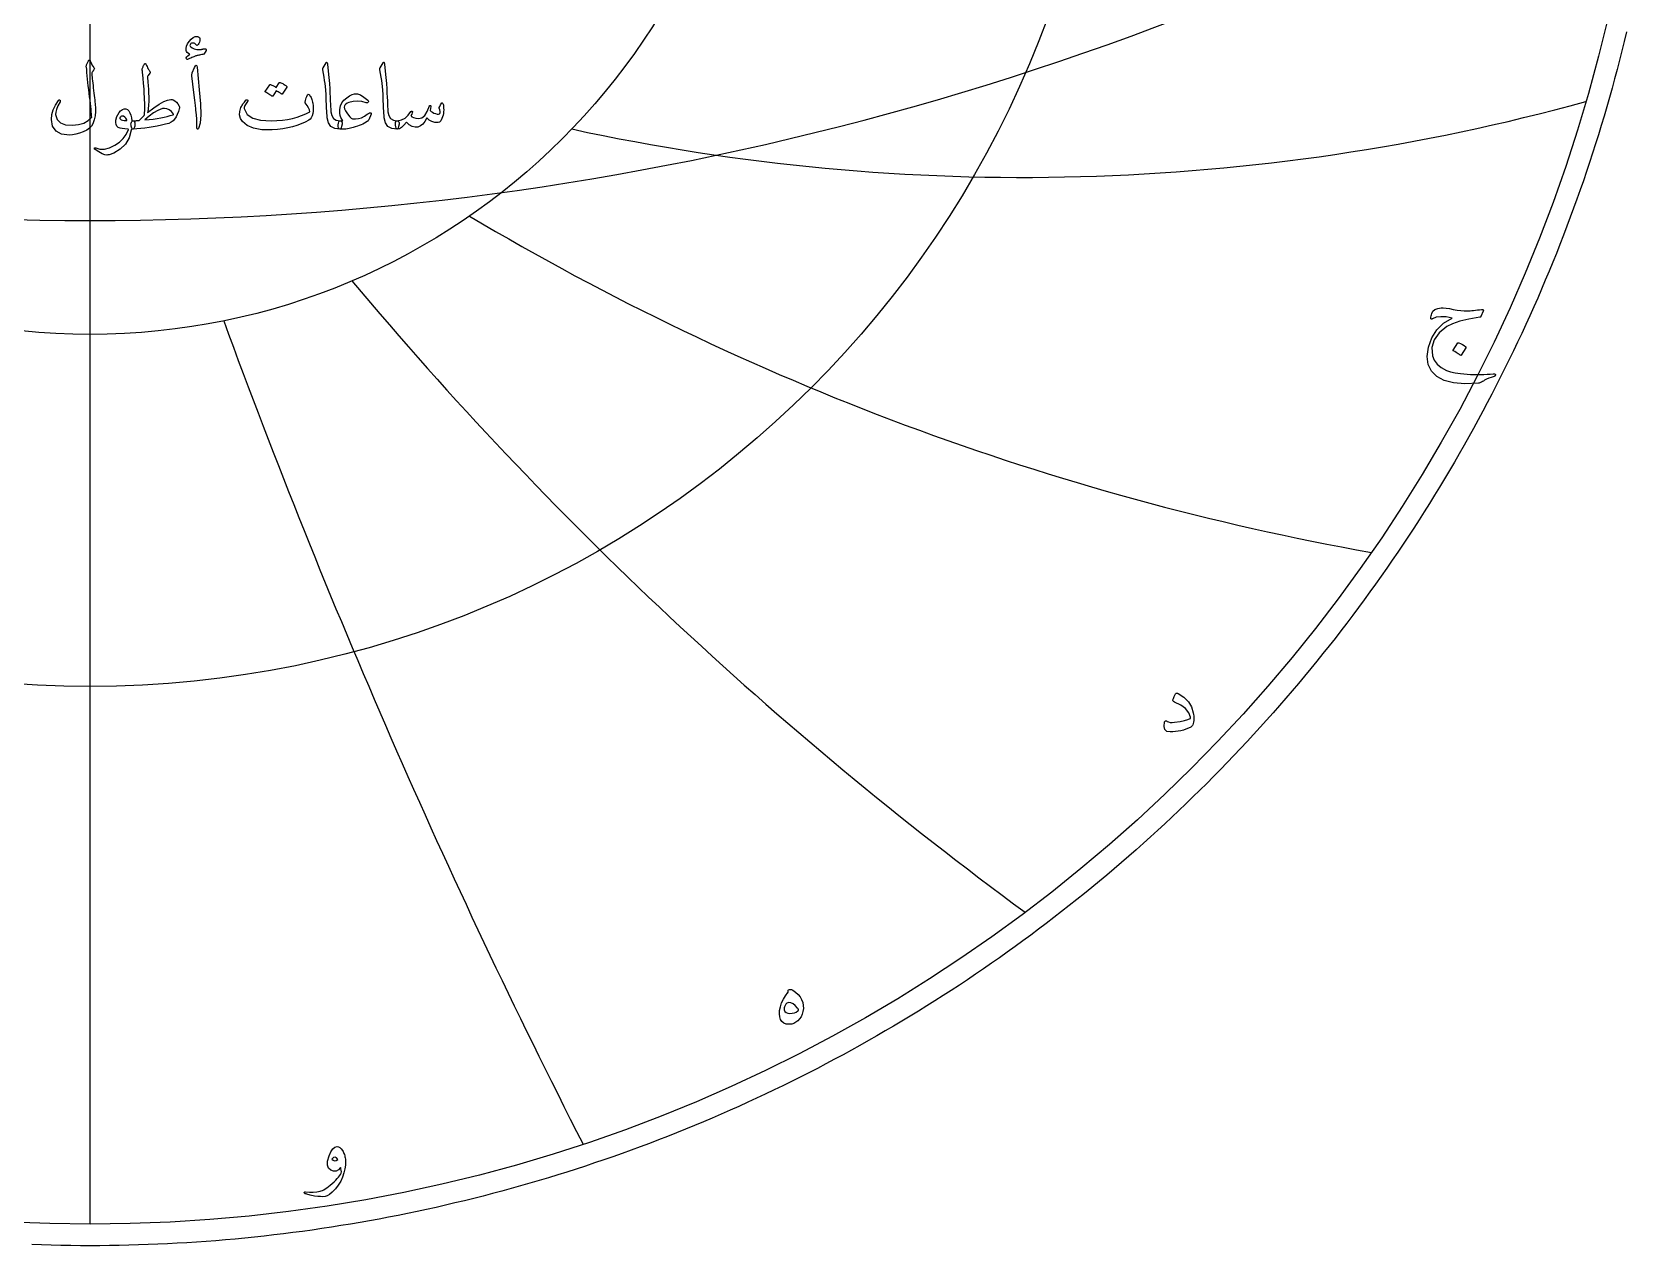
# Model space of a CAD drawing. Header units: millimetres. Extents: x -54 to 54, y -54 to 55.
# Drawn here: x -2 to 53.1, y -53.8 to -12.5 of the extents above; entities that cross this region are included whole.
import ezdxf

# ---------------------------------------------------------------- set-up
doc = ezdxf.new("R2010")
doc.units = ezdxf.units.MM
for name, color, linetype in [('CUT_OUTER', 1, 'Continuous'), ('ENGRAVE', 7, 'Continuous'), ('ENGRAVE_FINE', 8, 'Continuous'), ('TEXT', 5, 'Continuous')]:
    doc.layers.add(name, color=color, linetype=linetype)

msp = doc.modelspace()

# ---------------------------------------------------------------- linework, layer by layer
at = {"layer": 'CUT_OUTER'}
msp.add_lwpolyline([(52.3782, -12.439), (52.3009, -12.7602), (52.2216, -13.0808), (52.1404, -13.401), (52.0572, -13.7207), (51.972, -14.0399), (51.8849, -14.3585), (51.7958, -14.6766), (51.7048, -14.9941), (51.6118, -15.3111), (51.5169, -15.6275), (51.42, -15.9433), (51.3212, -16.2585), (51.2205, -16.5731), (51.1178, -16.8871), (51.0133, -17.2004), (50.9068, -17.5131), (50.7984, -17.8251), (50.688, -18.1365), (50.5758, -18.4471), (50.4616, -18.7571), (50.3456, -19.0664), (50.2277, -19.3749), (50.1078, -19.6828), (49.9861, -19.9899), (49.8625, -20.2962), (49.7371, -20.6018), (49.6097, -20.9066), (49.4805, -21.2106), (49.3494, -21.5138), (49.2165, -21.8162), (49.0817, -22.1177), (48.9451, -22.4185), (48.8066, -22.7184), (48.6663, -23.0174), (48.5241, -23.3156), (48.3801, -23.6129), (48.2343, -23.9093), (48.0867, -24.2048), (47.9373, -24.4994), (47.7861, -24.7931), (47.6331, -25.0858), (47.4782, -25.3776), (47.3216, -25.6685), (47.1632, -25.9584), (47.0031, -26.2473), (46.8411, -26.5352), (46.6774, -26.8221), (46.512, -27.108), (46.3448, -27.3929), (46.1758, -27.6767), (46.0051, -27.9595), (45.8327, -28.2413), (45.6586, -28.522), (45.4827, -28.8016), (45.3051, -29.0801), (45.1258, -29.3576), (44.9448, -29.6339), (44.7622, -29.9091), (44.5778, -30.1832), (44.3918, -30.4562), (44.2041, -30.728), (44.0147, -30.9986), (43.8236, -31.2681), (43.631, -31.5364), (43.4366, -31.8035), (43.2407, -32.0695), (43.0431, -32.3342), (42.8439, -32.5977), (42.6431, -32.86), (42.4406, -33.121), (42.2366, -33.3808), (42.031, -33.6393), (41.8238, -33.8966), (41.615, -34.1526), (41.4047, -34.4073), (41.1928, -34.6607), (40.9793, -34.9128), (40.7643, -35.1636), (40.5478, -35.413), (40.3298, -35.6612), (40.1102, -35.9079), (39.8891, -36.1534), (39.6665, -36.3975), (39.4424, -36.6402), (39.2169, -36.8815), (38.9898, -37.1214), (38.7613, -37.36), (38.5314, -37.5971), (38.3, -37.8328), (38.0671, -38.0671), (37.8328, -38.3), (37.5971, -38.5314), (37.36, -38.7613), (37.1214, -38.9898), (36.8815, -39.2169), (36.6402, -39.4424), (36.3975, -39.6665), (36.1534, -39.8891), (35.9079, -40.1102), (35.6612, -40.3298), (35.413, -40.5478), (35.1636, -40.7643), (34.9128, -40.9793), (34.6607, -41.1928), (34.4073, -41.4047), (34.1526, -41.615), (33.8966, -41.8238), (33.6393, -42.031), (33.3808, -42.2366), (33.121, -42.4406), (32.86, -42.6431), (32.5977, -42.8439), (32.3342, -43.0431), (32.0695, -43.2407), (31.8035, -43.4366), (31.5364, -43.631), (31.2681, -43.8236), (30.9986, -44.0147), (30.728, -44.2041), (30.4562, -44.3918), (30.1832, -44.5778), (29.9091, -44.7622), (29.6339, -44.9448), (29.3576, -45.1258), (29.0801, -45.3051), (28.8016, -45.4827), (28.522, -45.6586), (28.2413, -45.8327), (27.9595, -46.0051), (27.6767, -46.1758), (27.3929, -46.3448), (27.108, -46.512), (26.8221, -46.6774), (26.5352, -46.8411), (26.2473, -47.0031), (25.9584, -47.1632), (25.6685, -47.3216), (25.3776, -47.4782), (25.0858, -47.6331), (24.7931, -47.7861), (24.4994, -47.9373), (24.2048, -48.0867), (23.9093, -48.2343), (23.6129, -48.3801), (23.3156, -48.5241), (23.0174, -48.6663), (22.7184, -48.8066), (22.4185, -48.9451), (22.1177, -49.0817), (21.8162, -49.2165), (21.5138, -49.3494), (21.2106, -49.4805), (20.9066, -49.6097), (20.6018, -49.7371), (20.2962, -49.8625), (19.9899, -49.9861), (19.6828, -50.1078), (19.3749, -50.2277), (19.0664, -50.3456), (18.7571, -50.4616), (18.4471, -50.5758), (18.1365, -50.688), (17.8251, -50.7984), (17.5131, -50.9068), (17.2004, -51.0133), (16.8871, -51.1178), (16.5731, -51.2205), (16.2585, -51.3212), (15.9433, -51.42), (15.6275, -51.5169), (15.3111, -51.6118), (14.9941, -51.7048), (14.6766, -51.7958), (14.3585, -51.8849), (14.0399, -51.972), (13.7207, -52.0572), (13.401, -52.1404), (13.0808, -52.2216), (12.7602, -52.3009), (12.439, -52.3782), (12.1174, -52.4536), (11.7953, -52.5269), (11.4728, -52.5983), (11.1498, -52.6677), (10.8265, -52.7351), (10.5027, -52.8006), (10.1785, -52.864), (9.854, -52.9255), (9.529, -52.985), (9.2037, -53.0424), (8.8781, -53.0979), (8.5521, -53.1514), (8.2258, -53.2028), (7.8992, -53.2523), (7.5723, -53.2998), (7.2452, -53.3452), (6.9177, -53.3887), (6.59, -53.4301), (6.262, -53.4696), (5.9338, -53.507), (5.6054, -53.5424), (5.2768, -53.5758), (4.9479, -53.6071), (4.6189, -53.6365), (4.2897, -53.6638), (3.9603, -53.6891), (3.6308, -53.7124), (3.3012, -53.7337), (2.9714, -53.7529), (2.6416, -53.7702), (2.3116, -53.7853), (1.9815, -53.7985), (1.6514, -53.8097), (1.3212, -53.8188), (0.9909, -53.8259), (0.6606, -53.8309), (0.3303, -53.834), (0, -53.835), (-0.3303, -53.834), (-0.6606, -53.8309), (-0.9909, -53.8259), (-1.3212, -53.8188), (-1.6514, -53.8097), (-1.9815, -53.7985)], dxfattribs=at)
at = {"layer": 'ENGRAVE'}
for points in [[(0, -53.1), (0, 53.1)], [(0, -53.1), (0, -22.7527)]]:
    msp.add_lwpolyline(points, dxfattribs=at)
for radius in [53.1, 34.7587, 22.7527]:
    msp.add_circle((0, 0), radius, dxfattribs=at)
for centre, radius, start, end in [((31.8033, 55.085), 72.4843, 257.748266, 285.350766), ((59.715, 59.715), 91.3232, 239.187147, 259.889022), ((109.3719, 63.1459), 130.9877, 219.929865, 233.731116), ((243.5347, 65.2549), 254.5104, 200.119644, 207.020269)]:
    msp.add_arc(centre, radius, start, end, dxfattribs=at)
at = {"layer": 'ENGRAVE_FINE'}
msp.add_arc((0, 84.3344), 103.2068, 239.147014, 300.852986, dxfattribs=at)
at = {"layer": 'TEXT'}
for points in [[(3.8485, -13.2053), (3.8075, -13.2129), (3.7696, -13.2202), (3.7345, -13.227), (3.7024, -13.2335), (3.6735, -13.2398), (3.6479, -13.2461), (3.6256, -13.2524), (3.6067, -13.2586), (3.5874, -13.2658), (3.5643, -13.2747), (3.5372, -13.2854), (3.5062, -13.2979), (3.4712, -13.3123), (3.4324, -13.3289), (3.3896, -13.3477), (3.3429, -13.3686), (3.3238, -13.3748), (3.3075, -13.3748), (3.294, -13.3686), (3.2832, -13.356), (3.2767, -13.3252), (3.295, -13.2893), (3.338, -13.2482), (3.4057, -13.2021), (3.3539, -13.1727), (3.3146, -13.1409), (3.2879, -13.1067), (3.2738, -13.0702), (3.271, -13.0013), (3.2879, -12.9266), (3.3244, -12.8459), (3.3806, -12.7593), (3.4475, -12.6818), (3.5164, -12.6282), (3.5872, -12.5986), (3.66, -12.5929), (3.7007, -12.6031), (3.7283, -12.6243), (3.7431, -12.6565), (3.7448, -12.6997), (3.7378, -12.7464), (3.726, -12.7892), (3.7095, -12.828), (3.6883, -12.863), (3.6671, -12.8875), (3.6475, -12.8983), (3.6294, -12.8954), (3.6129, -12.8787), (3.5941, -12.8537), (3.5721, -12.8355), (3.547, -12.8239), (3.5187, -12.819), (3.4891, -12.819), (3.463, -12.8253), (3.4404, -12.8378), (3.4214, -12.8567), (3.4074, -12.8795), (3.4033, -12.9007), (3.409, -12.9203), (3.4245, -12.9383), (3.4826, -12.9813), (3.5533, -13.0129), (3.6365, -13.0331), (3.7323, -13.042), (3.7406, -13.0417), (3.7499, -13.0408), (3.7602, -13.0393), (3.7715, -13.0373), (3.7838, -13.0348), (3.797, -13.0322), (3.8113, -13.0293), (3.8265, -13.0263), (3.843, -13.0232), (3.8579, -13.0204), (3.8712, -13.0177), (3.883, -13.0153), (3.8934, -13.0132), (3.9026, -13.0117), (3.9107, -13.0109), (3.9176, -13.0106), (3.9305, -13.0119), (3.9411, -13.0161), (3.9493, -13.0229), (3.9552, -13.0325), (3.959, -13.0418), (3.9607, -13.0506), (3.9605, -13.059), (3.9584, -13.0671), (3.928, -13.124), (3.8995, -13.166), (3.873, -13.1931), (3.8485, -13.2053)], [(-0.0581, -13.4188), (-0.0526, -13.4092), (-0.0455, -13.4023), (-0.0369, -13.3982), (-0.0267, -13.3968), (-0.0165, -13.3986), (-0.0079, -13.4039), (-0.0008, -13.4127), (0.0047, -13.4251), (0.034, -13.4971), (0.0652, -13.5593), (0.0983, -13.6117), (0.1335, -13.6543), (0.1439, -13.6696), (0.1468, -13.6873), (0.1423, -13.7073), (0.1303, -13.7297), (0.1227, -13.7405), (0.1154, -13.7509), (0.1085, -13.7609), (0.1021, -13.7705), (0.096, -13.7795), (0.0903, -13.7878), (0.085, -13.7953), (0.0801, -13.8019), (0.0718, -13.8141), (0.0659, -13.8286), (0.0624, -13.8455), (0.0612, -13.8647), (0.065, -13.919), (0.0699, -13.9782), (0.076, -14.0423), (0.0832, -14.1112), (0.0915, -14.1851), (0.1005, -14.2639), (0.1103, -14.3477), (0.1209, -14.4363), (0.1328, -14.5247), (0.1433, -14.6078), (0.1524, -14.6856), (0.1602, -14.7582), (0.1667, -14.8256), (0.1723, -14.8881), (0.1769, -14.9457), (0.1806, -14.9984), (0.1847, -15.1544), (0.1719, -15.3022), (0.1423, -15.4418), (0.0958, -15.5731), (0.0504, -15.6502), (-0.0196, -15.7214), (-0.1144, -15.7868), (-0.234, -15.8463), (-0.3635, -15.8955), (-0.4852, -15.9303), (-0.599, -15.9505), (-0.705, -15.9562), (-0.9704, -15.9197), (-1.1603, -15.8196), (-1.275, -15.6559), (-1.3142, -15.4286), (-1.3005, -15.2592), (-1.2561, -15.0934), (-1.1812, -14.9311), (-1.0756, -14.7723), (-1.0675, -14.7631), (-1.0591, -14.7574), (-1.0502, -14.7552), (-1.041, -14.7566), (-1.0312, -14.7603), (-1.0237, -14.7652), (-1.0186, -14.7713), (-1.0159, -14.7786), (-1.0139, -14.7894), (-1.0143, -14.7998), (-1.0171, -14.8098), (-1.0222, -14.8194), (-1.0942, -14.9597), (-1.1439, -15.0792), (-1.1711, -15.178), (-1.1761, -15.2559), (-1.1236, -15.4237), (-1.0104, -15.5409), (-0.8363, -15.6074), (-0.6014, -15.6233), (-0.3896, -15.6003), (-0.2096, -15.5472), (-0.0614, -15.4637), (0.055, -15.3501), (0.0525, -15.2952), (0.0483, -15.2312), (0.0423, -15.1579), (0.0345, -15.0753), (0.0248, -14.9834), (0.013, -14.8818), (-0.0011, -14.7706), (-0.0173, -14.6498), (-0.0326, -14.5252), (-0.0471, -14.4025), (-0.0608, -14.2818), (-0.0738, -14.1631), (-0.0858, -14.0463), (-0.0966, -13.9315), (-0.1062, -13.8186), (-0.1146, -13.7077), (-0.1272, -13.6009), (-0.1266, -13.5888), (-0.1248, -13.5774), (-0.1219, -13.5668), (-0.1178, -13.557)], [(1.8575, -13.5319), (1.865, -13.5238), (1.8716, -13.5185), (1.8775, -13.516), (1.8826, -13.5162), (1.8887, -13.5189), (1.8944, -13.524), (1.8997, -13.5315), (1.9046, -13.5413), (1.9245, -13.5837), (1.9435, -13.6229), (1.9614, -13.659), (1.9784, -13.692), (1.9946, -13.7215), (2.0102, -13.747), (2.0252, -13.7686), (2.0396, -13.7862), (2.0502, -13.8007), (2.0538, -13.8161), (2.0502, -13.8321), (2.0396, -13.849), (1.9768, -13.9275), (1.9688, -13.9411), (1.9635, -13.9566), (1.9609, -13.9741), (1.9611, -13.9935), (1.9713, -14.1417), (1.98, -14.2722), (1.987, -14.385), (1.9925, -14.4802), (1.9967, -14.558), (1.9996, -14.6184), (2.0014, -14.6616), (2.002, -14.6875), (2.0013, -14.764), (1.9992, -14.8367), (1.9958, -14.9054), (1.991, -14.9701), (1.985, -15.031), (1.978, -15.0879), (1.9701, -15.1409), (1.9611, -15.1899), (2.1745, -15.0266), (2.3592, -14.901), (2.5152, -14.8131), (2.6426, -14.7629), (2.6993, -14.7495), (2.7501, -14.744), (2.7951, -14.7464), (2.8341, -14.7566), (2.8893, -14.7852), (2.9417, -14.8304), (2.9914, -14.892), (3.0383, -14.9701), (3.0455, -14.9888), (3.0485, -15.0102), (3.0471, -15.0343), (3.0414, -15.0612), (3.0102, -15.1578), (2.9731, -15.2496), (2.9301, -15.3368), (2.8812, -15.4192), (2.8337, -15.4722), (2.7666, -15.5181), (2.6799, -15.557), (2.5735, -15.5888), (2.4311, -15.6203), (2.2897, -15.6488), (2.1493, -15.6744), (2.0098, -15.6971), (1.8715, -15.7166), (1.7346, -15.7328), (1.5991, -15.7457), (1.465, -15.7552), (1.4498, -15.7509), (1.4359, -15.7379), (1.4232, -15.7163), (1.4116, -15.6861), (1.4014, -15.649), (1.3959, -15.6131), (1.3951, -15.5784), (1.399, -15.5448), (1.4078, -15.5156), (1.4218, -15.4938), (1.4408, -15.4794), (1.465, -15.4726), (1.4971, -15.4708), (1.5274, -15.4686), (1.5559, -15.4661), (1.5827, -15.4632), (1.6077, -15.4602), (1.631, -15.4577), (1.6525, -15.4555), (1.6722, -15.4537), (1.8481, -15.2842), (1.8496, -15.2768), (1.8512, -15.2673), (1.8528, -15.2556), (1.8544, -15.2418), (1.8559, -15.2258), (1.8575, -15.2076), (1.8591, -15.1873), (1.8606, -15.1648), (1.862, -15.1404), (1.863, -15.1142), (1.8636, -15.0862), (1.8638, -15.0565), (1.8638, -15.0252), (1.8638, -14.9925), (1.8638, -14.9584), (1.8638, -14.923), (1.8634, -14.883), (1.8622, -14.8351), (1.8602, -14.7793), (1.8575, -14.7158), (1.854, -14.6447), (1.8496, -14.5666), (1.8445, -14.4814), (1.8387, -14.3892), (1.8251, -14.1845), (1.8128, -14.0225), (1.8016, -13.9034), (1.7916, -13.827), (1.7835, -13.778), (1.7782, -13.7407), (1.7757, -13.7152), (1.7759, -13.7014), (1.7854, -13.6755), (1.7951, -13.6512), (1.805, -13.6284), (1.8151, -13.6072), (1.8254, -13.5872), (1.8359, -13.568), (1.8466, -13.5495), (1.8575, -13.5319)], [(3.5627, -13.6512), (3.5927, -13.5931), (3.6169, -13.5727), (3.6351, -13.59), (3.6475, -13.6449), (3.7197, -14.4143), (3.7627, -14.8865), (3.7723, -15.2637), (3.7486, -15.546), (3.6914, -15.7332), (3.681, -15.7485), (3.6718, -15.7568), (3.6638, -15.758), (3.6569, -15.7521), (3.6514, -15.7428), (3.6475, -15.7309), (3.6451, -15.7161), (3.6443, -15.6987), (3.6443, -15.5627), (3.6381, -15.4184), (3.6255, -15.2659), (3.6067, -15.1052), (3.6025, -15.0632), (3.5902, -14.9497), (3.5696, -14.7648), (3.5407, -14.5085), (3.4716, -13.9401), (3.4701, -13.9099), (3.4716, -13.882), (3.4763, -13.8565), (3.4842, -13.8333)], [(8.0471, -13.4942), (8.0532, -13.4848), (8.0589, -13.4785), (8.0642, -13.4753), (8.0691, -13.4753), (8.0765, -13.4795), (8.0832, -13.4918), (8.0891, -13.5124), (8.0942, -13.5413), (8.1201, -13.7758), (8.1413, -13.9927), (8.1578, -14.1919), (8.1695, -14.3735), (8.1771, -14.5287), (8.1841, -14.6679), (8.1905, -14.7909), (8.1962, -14.8979), (8.2012, -14.9888), (8.2053, -15.0635), (8.2083, -15.1222), (8.2104, -15.1648), (8.2382, -15.2924), (8.2999, -15.3862), (8.3953, -15.4463), (8.5244, -15.4726), (8.5603, -15.482), (8.5833, -15.504), (8.5933, -15.5385), (8.5904, -15.5856), (8.5756, -15.6598), (8.5597, -15.7128), (8.5427, -15.7446), (8.5244, -15.7552), (8.3427, -15.7313), (8.2088, -15.6594), (8.1228, -15.5397), (8.0848, -15.3721), (8.0788, -15.2919), (8.0734, -15.2115), (8.0686, -15.131), (8.0643, -15.0502), (8.0605, -14.9692), (8.0569, -14.8881), (8.0535, -14.8067), (8.0502, -14.7252), (8.0443, -14.5696), (8.0361, -14.4296), (8.0255, -14.3051), (8.0125, -14.196), (7.9972, -14.0913), (7.9796, -13.9797), (7.9595, -13.8613), (7.9372, -13.736), (7.9342, -13.7134), (7.9348, -13.6928), (7.9389, -13.6742), (7.9466, -13.6575)], [(9.9909, -13.4942), (9.997, -13.4848), (10.0027, -13.4785), (10.008, -13.4753), (10.0129, -13.4753), (10.0204, -13.4795), (10.027, -13.4918), (10.0329, -13.5124), (10.038, -13.5413), (10.0639, -13.7758), (10.0851, -13.9927), (10.1016, -14.1919), (10.1134, -14.3735), (10.121, -14.5287), (10.1279, -14.6679), (10.1343, -14.7909), (10.1401, -14.8979), (10.1451, -14.9888), (10.1491, -15.0635), (10.1522, -15.1222), (10.1542, -15.1648), (10.1821, -15.2924), (10.2437, -15.3862), (10.3391, -15.4463), (10.4683, -15.4726), (10.5042, -15.482), (10.5271, -15.504), (10.5372, -15.5385), (10.5342, -15.5856), (10.5195, -15.6598), (10.5036, -15.7128), (10.4865, -15.7446), (10.4683, -15.7552), (10.2865, -15.7313), (10.1527, -15.6594), (10.0667, -15.5397), (10.0286, -15.3721), (10.0226, -15.2919), (10.0172, -15.2115), (10.0124, -15.131), (10.0082, -15.0502), (10.0044, -14.9692), (10.0007, -14.8881), (9.9973, -14.8067), (9.9941, -14.7252), (9.9882, -14.5696), (9.9799, -14.4296), (9.9693, -14.3051), (9.9564, -14.196), (9.9411, -14.0913), (9.9234, -13.9797), (9.9034, -13.8613), (9.881, -13.736), (9.8781, -13.7134), (9.8787, -13.6928), (9.8828, -13.6742), (9.8904, -13.6575)], [(6.4518, -14.1693), (6.4557, -14.1654), (6.4612, -14.1631), (6.4683, -14.1623), (6.4769, -14.1631), (6.5078, -14.1746), (6.5378, -14.1874), (6.5667, -14.2013), (6.5947, -14.2164), (6.6219, -14.2329), (6.6485, -14.251), (6.6745, -14.2706), (6.6999, -14.2918), (6.7048, -14.2983), (6.7069, -14.3052), (6.7064, -14.3124), (6.703, -14.3201), (6.5523, -14.5587), (6.5482, -14.5619), (6.5421, -14.5619), (6.534, -14.5587), (6.524, -14.5525), (6.5172, -14.5467), (6.506, -14.5387), (6.4905, -14.5286), (6.4706, -14.5163), (6.4463, -14.5017), (6.4172, -14.4846), (6.3835, -14.4648), (6.345, -14.4425), (6.2257, -14.6278), (6.2202, -14.6335), (6.2131, -14.6349), (6.2045, -14.6319), (6.1943, -14.6247), (6.1855, -14.6184), (6.1715, -14.609), (6.1525, -14.5964), (6.1283, -14.5807), (6.0987, -14.5619), (6.0632, -14.5399), (6.0218, -14.5148), (5.9745, -14.4865), (5.9696, -14.4818), (5.9674, -14.4771), (5.968, -14.4724), (5.9713, -14.4677), (6.1252, -14.2384), (6.1291, -14.2345), (6.1346, -14.2321), (6.1417, -14.2314), (6.1503, -14.2321), (6.1766, -14.2407), (6.2021, -14.2506), (6.2269, -14.2619), (6.2508, -14.2745), (6.274, -14.2884), (6.2963, -14.3032), (6.3179, -14.319), (6.3387, -14.3358)], [(7.4755, -14.587), (7.4966, -14.6135), (7.516, -14.6427), (7.5335, -14.6747), (7.5493, -14.7095), (7.5634, -14.7468), (7.5756, -14.7864), (7.5861, -14.8284), (7.5949, -14.8728), (7.6063, -14.9619), (7.609, -15.0502), (7.6031, -15.1377), (7.5886, -15.2245), (7.5666, -15.3018), (7.5383, -15.3642), (7.5038, -15.4117), (7.463, -15.4443), (7.3334, -15.5128), (7.196, -15.5739), (7.0508, -15.6274), (6.8977, -15.6736), (6.7368, -15.7118), (6.568, -15.7419), (6.3913, -15.7636), (6.2068, -15.7772), (5.861, -15.7737), (5.5772, -15.7254), (5.3554, -15.6323), (5.1957, -15.4946), (5.1301, -15.3868), (5.0999, -15.2708), (5.105, -15.1466), (5.1454, -15.0141), (5.1591, -14.9855), (5.1749, -14.9564), (5.1928, -14.9266), (5.2129, -14.8963), (5.2352, -14.8654), (5.2596, -14.8339), (5.2862, -14.8018), (5.315, -14.7691), (5.3246, -14.7599), (5.3346, -14.7542), (5.345, -14.7521), (5.3558, -14.7534), (5.3631, -14.7562), (5.3692, -14.7613), (5.3741, -14.7688), (5.3778, -14.7786), (5.3796, -14.7878), (5.3786, -14.7966), (5.3749, -14.8051), (5.3684, -14.8131), (5.3415, -14.8451), (5.3174, -14.8783), (5.296, -14.9126), (5.2773, -14.9481), (5.2646, -14.9821), (5.2577, -15.0149), (5.2567, -15.0465), (5.2616, -15.0769), (5.3597, -15.2545), (5.5442, -15.3792), (5.8151, -15.4508), (6.1723, -15.4694), (6.3687, -15.4619), (6.5558, -15.4455), (6.7337, -15.4203), (6.9024, -15.3862), (7.0621, -15.3433), (7.2129, -15.2916), (7.3549, -15.2311), (7.4881, -15.1617), (7.4751, -15.0969), (7.4457, -15.0251), (7.3998, -14.9462), (7.3374, -14.8602), (7.3354, -14.852), (7.3358, -14.8367), (7.3385, -14.8143), (7.3436, -14.7848), (7.345, -14.7819), (7.346, -14.7793), (7.3466, -14.7772), (7.3468, -14.7754), (7.357, -14.7354), (7.3719, -14.6906), (7.3915, -14.6412), (7.4159, -14.587), (7.4267, -14.5705), (7.4402, -14.565), (7.4565, -14.5705), (7.4755, -14.587)], [(9.5827, -15.2433), (9.4979, -15.4318), (9.4871, -15.4504), (9.4767, -15.4655), (9.4667, -15.4771), (9.4571, -15.4851), (9.4082, -15.5186), (9.3558, -15.5499), (9.2999, -15.5791), (9.2404, -15.606), (9.1776, -15.6313), (9.1116, -15.6551), (9.0426, -15.6776), (8.9703, -15.6987), (8.8353, -15.7317), (8.716, -15.7521), (8.6123, -15.7599), (8.5244, -15.7552), (8.4908, -15.7399), (8.4687, -15.7097), (8.4579, -15.6645), (8.4585, -15.6045), (8.4665, -15.5503), (8.4781, -15.5103), (8.4932, -15.4844), (8.5118, -15.4726), (8.515, -15.4726), (8.5181, -15.4726), (8.5213, -15.4726), (8.5244, -15.4726), (8.5478, -15.4749), (8.5707, -15.4757), (8.5933, -15.4749), (8.6155, -15.4726), (8.5774, -15.4162), (8.548, -15.354), (8.5272, -15.2859), (8.515, -15.2119), (8.5132, -15.0794), (8.5362, -14.9615), (8.5839, -14.8581), (8.6563, -14.7691), (8.7495, -14.6861), (8.8408, -14.6223), (8.9301, -14.5778), (9.0174, -14.5525), (9.1116, -14.5527), (9.2184, -14.5878), (9.3377, -14.6579), (9.4696, -14.7629), (9.4846, -14.7792), (9.4916, -14.7966), (9.4908, -14.8153), (9.4822, -14.8351), (9.4698, -14.8504), (9.4547, -14.8586), (9.4369, -14.8598), (9.4163, -14.8539), (9.2685, -14.8111), (9.1203, -14.7958), (8.9717, -14.808), (8.8227, -14.8477), (8.7637, -14.8726), (8.7183, -14.9003), (8.6867, -14.9307), (8.6689, -14.9638), (8.6645, -15.0058), (8.6767, -15.0596), (8.7054, -15.1252), (8.7505, -15.2025), (8.8055, -15.2806), (8.8573, -15.3391), (8.906, -15.378), (8.9515, -15.3972), (9.0506, -15.407), (9.1501, -15.3956), (9.25, -15.3631), (9.3503, -15.3093), (9.4414, -15.2465), (9.4885, -15.2166), (9.5262, -15.1994), (9.5544, -15.1947), (9.5733, -15.2025), (9.5809, -15.2121), (9.585, -15.2221), (9.5856, -15.2325), (9.5827, -15.2433)], [(11.9913, -14.8602), (11.9982, -14.8555), (12.0062, -14.8571), (12.0155, -14.8649), (12.0259, -14.8791), (12.0371, -14.903), (12.0455, -14.9371), (12.0512, -14.9815), (12.0541, -15.0361), (12.0551, -15.0981), (12.0518, -15.1585), (12.0441, -15.2174), (12.0321, -15.2747), (11.9972, -15.3862), (11.9583, -15.4663), (11.9156, -15.515), (11.8688, -15.5322), (11.7583, -15.5258), (11.6561, -15.4969), (11.5621, -15.4457), (11.4763, -15.3721), (11.4174, -15.4881), (11.3476, -15.5786), (11.2667, -15.6435), (11.1748, -15.683), (11.0785, -15.6916), (10.9809, -15.6673), (10.8822, -15.61), (10.7823, -15.5197), (10.7014, -15.6227), (10.6221, -15.6963), (10.5444, -15.7405), (10.4683, -15.7552), (10.453, -15.7466), (10.4384, -15.7207), (10.4247, -15.6775), (10.4117, -15.617), (10.407, -15.5574), (10.4149, -15.5134), (10.4353, -15.4851), (10.4683, -15.4726), (10.6131, -15.4398), (10.7399, -15.376), (10.8486, -15.2812), (10.9393, -15.1554), (10.9442, -15.1485), (10.9495, -15.1436), (10.9552, -15.1407), (10.9613, -15.1397), (10.9688, -15.1405), (10.9754, -15.1428), (10.9813, -15.1468), (10.9864, -15.1523), (10.9894, -15.1691), (10.9825, -15.1978), (10.9658, -15.2382), (10.9393, -15.2904), (10.9741, -15.3307), (11.028, -15.3603), (11.1012, -15.3793), (11.1937, -15.3878), (11.3089, -15.3636), (11.4096, -15.2849), (11.4957, -15.1517), (11.5674, -14.9638), (11.5709, -14.9542), (11.5752, -14.9474), (11.5803, -14.9432), (11.5862, -14.9419), (11.5951, -14.9426), (11.6027, -14.945), (11.6092, -14.9489), (11.6145, -14.9544), (11.6184, -14.9623), (11.6208, -14.9701), (11.6215, -14.978), (11.6208, -14.9858), (11.5894, -15.1177), (11.6261, -15.1503), (11.6702, -15.179), (11.7218, -15.2037), (11.7809, -15.2245), (11.8384, -15.238), (11.8822, -15.241), (11.9122, -15.2333), (11.9285, -15.2151), (11.9338, -15.1872), (11.9309, -15.1476), (11.9197, -15.0961), (11.9003, -15.0329), (11.9036, -15.0151), (11.9199, -14.9803), (11.9491, -14.9287), (11.9913, -14.8602)], [(1.4022, -15.7897), (1.3286, -16.0482), (1.2051, -16.2647), (1.0318, -16.4392), (0.8086, -16.5717), (0.7774, -16.5851), (0.7466, -16.5972), (0.7162, -16.6079), (0.6862, -16.6172), (0.6567, -16.625), (0.6281, -16.631), (0.6002, -16.6352), (0.5731, -16.6376), (0.5056, -16.628), (0.4161, -16.5929), (0.3046, -16.5322), (0.1711, -16.4461), (0.1568, -16.4337), (0.1484, -16.4217), (0.1458, -16.4102), (0.1492, -16.399), (0.1566, -16.3903), (0.1664, -16.3864), (0.1786, -16.3872), (0.1931, -16.3927), (0.3319, -16.4376), (0.4875, -16.4374), (0.6601, -16.3921), (0.8495, -16.3016), (1.0041, -16.1966), (1.1321, -16.0732), (1.2334, -15.9313), (1.3079, -15.7709), (1.3074, -15.7652), (1.3056, -15.7607), (1.3026, -15.7574), (1.2985, -15.7552), (1.1904, -15.7489), (1.0983, -15.7364), (1.0224, -15.7175), (0.9625, -15.6924), (0.9162, -15.6535), (0.8871, -15.5998), (0.8754, -15.5311), (0.8809, -15.4475), (0.8826, -15.4364), (0.8848, -15.4251), (0.8873, -15.4136), (0.8903, -15.4019), (0.8936, -15.3898), (0.8973, -15.3772), (0.9015, -15.3639), (0.906, -15.3501), (0.9429, -15.2604), (0.9876, -15.186), (1.0402, -15.1269), (1.1007, -15.0832), (1.1625, -15.0592), (1.2192, -15.0596), (1.2708, -15.0844), (1.3174, -15.1334), (1.358, -15.2017), (1.3888, -15.281), (1.4098, -15.3713), (1.421, -15.4726), (1.4272, -15.4725), (1.4332, -15.4722), (1.439, -15.4717), (1.4445, -15.471), (1.4501, -15.4703), (1.4559, -15.4698), (1.4619, -15.4695), (1.4681, -15.4694), (1.4893, -15.4739), (1.5058, -15.4875), (1.5176, -15.5101), (1.5246, -15.5417), (1.5276, -15.5764), (1.527, -15.6115), (1.5229, -15.6471), (1.5152, -15.683), (1.5052, -15.7146), (1.494, -15.7371), (1.4816, -15.7507), (1.4681, -15.7552), (1.4084, -15.7552), (1.408, -15.7609), (1.4069, -15.7686), (1.4049, -15.7782), (1.4022, -15.7897)], [(1.2514, -15.438), (1.2184, -15.3805), (1.1823, -15.3399), (1.1431, -15.3161), (1.1007, -15.3093), (1.0754, -15.316), (1.0528, -15.3265), (1.033, -15.3411), (1.0159, -15.3595), (1.0104, -15.3693), (1.0096, -15.3799), (1.0135, -15.3913), (1.0222, -15.4035), (1.0546, -15.4319), (1.1015, -15.4514), (1.1629, -15.4618), (1.2389, -15.4632), (1.2467, -15.4616), (1.2514, -15.4569), (1.253, -15.449), (1.2514, -15.438)], [(2.5327, -15.0455), (2.5168, -15.0461), (2.5005, -15.0478), (2.4838, -15.0508), (2.4667, -15.0549), (2.3125, -15.1156), (2.1605, -15.2002), (2.011, -15.3087), (1.8638, -15.4412), (2.0108, -15.4274), (2.1503, -15.4113), (2.2824, -15.3929), (2.4071, -15.3721), (2.5242, -15.3487), (2.6339, -15.3226), (2.7362, -15.2938), (2.831, -15.2622), (2.8398, -15.2584), (2.8443, -15.2535), (2.8445, -15.2475), (2.8404, -15.2402), (2.7729, -15.1574), (2.6991, -15.0973), (2.619, -15.06), (2.5327, -15.0455)], [(47.4955, -21.9612), (47.4151, -22.1421), (47.4078, -22.154), (47.3992, -22.163), (47.3894, -22.1691), (47.3783, -22.1722), (47.0067, -22.2308), (46.6958, -22.3029), (46.4456, -22.3883), (46.2562, -22.4871), (45.9905, -22.7038), (45.8199, -22.9418), (45.7443, -23.2012), (45.7638, -23.4819), (45.8228, -23.6339), (45.9229, -23.7683), (46.064, -23.8852), (46.2461, -23.9844), (46.374, -24.0288), (46.5333, -24.0648), (46.7241, -24.0924), (46.9462, -24.1117), (47.0643, -24.1173), (47.1807, -24.1209), (47.2954, -24.1224), (47.4084, -24.1217), (47.5194, -24.1192), (47.6279, -24.115), (47.7338, -24.1092), (47.8372, -24.1016), (47.8615, -24.1), (47.8808, -24.1016), (47.895, -24.1067), (47.9042, -24.115), (47.9092, -24.1253), (47.9109, -24.136), (47.9092, -24.1471), (47.9042, -24.1586), (47.9005, -24.1647), (47.8962, -24.1699), (47.8913, -24.174), (47.8858, -24.177), (47.8798, -24.1796), (47.8736, -24.1824), (47.8672, -24.1855), (47.8607, -24.1887), (47.7641, -24.2195), (47.6789, -24.2515), (47.605, -24.2848), (47.5424, -24.3194), (47.5023, -24.3443), (47.4658, -24.3654), (47.4328, -24.3828), (47.4034, -24.3964), (47.378, -24.4069), (47.3569, -24.4148), (47.3403, -24.4203), (47.3281, -24.4232), (46.87, -24.4402), (46.4806, -24.4073), (46.1599, -24.3246), (45.9078, -24.1921), (45.7257, -24.0104), (45.618, -23.7834), (45.585, -23.5112), (45.6264, -23.1939), (45.7361, -22.8742), (45.9078, -22.6018), (46.1414, -22.3768), (46.437, -22.199), (46.2277, -22.159), (46.0451, -22.1496), (45.8894, -22.1707), (45.7604, -22.2225), (45.7491, -22.2266), (45.7386, -22.2292), (45.729, -22.23), (45.7202, -22.2292), (45.7129, -22.2264), (45.7076, -22.2216), (45.7045, -22.2147), (45.7035, -22.2057), (45.7081, -22.1641), (45.7152, -22.1228), (45.7248, -22.082), (45.737, -22.0416), (45.7797, -21.9631), (45.8475, -21.9051), (45.9405, -21.8676), (46.0585, -21.8506), (46.1333, -21.8513), (46.2268, -21.8599), (46.3393, -21.8764), (46.4705, -21.9009), (46.606, -21.9254), (46.731, -21.9419), (46.8455, -21.9505), (46.9495, -21.9511), (46.9996, -21.9489), (47.0525, -21.9457), (47.1084, -21.9414), (47.1673, -21.9361), (47.229, -21.9295), (47.2937, -21.9214), (47.3613, -21.9119), (47.4319, -21.9009), (47.4723, -21.8996), (47.4964, -21.9093), (47.5041, -21.9298), (47.4955, -21.9612)], [(46.6313, -23.0465), (46.6355, -23.0423), (46.6414, -23.0398), (46.6489, -23.0389), (46.6581, -23.0398), (46.7232, -23.0662), (46.7846, -23.0984), (46.8421, -23.1365), (46.8959, -23.1805), (46.9012, -23.1872), (46.9035, -23.1939), (46.9029, -23.2006), (46.8993, -23.2073), (46.7419, -23.4618), (46.736, -23.4679), (46.7285, -23.4694), (46.7193, -23.4662), (46.7084, -23.4585), (46.6989, -23.4518), (46.6841, -23.4417), (46.6638, -23.4283), (46.638, -23.4116), (46.6064, -23.3915), (46.5685, -23.368), (46.5243, -23.3413), (46.4739, -23.3111), (46.4672, -23.3061), (46.4638, -23.3011), (46.4638, -23.296), (46.4672, -23.291)], [(36.916, -35.2147), (36.9293, -35.1748), (36.9424, -35.1389), (36.9553, -35.107), (36.968, -35.079), (36.9802, -35.0549), (36.9918, -35.0342), (37.0028, -35.0172), (37.0132, -35.0037), (37.0293, -34.9907), (37.0475, -34.9852), (37.0678, -34.9873), (37.0902, -34.997), (37.2885, -35.1299), (37.4411, -35.2842), (37.5481, -35.4599), (37.6094, -35.6569), (37.618, -35.7132), (37.6237, -35.7682), (37.6264, -35.822), (37.6262, -35.8746), (37.6228, -35.9255), (37.6161, -35.9742), (37.6061, -36.0209), (37.5927, -36.0655), (37.5807, -36.0894), (37.565, -36.1107), (37.5456, -36.1296), (37.5223, -36.1459), (37.4424, -36.1851), (37.3599, -36.2188), (37.2749, -36.247), (37.1874, -36.2698), (37.0978, -36.2876), (37.0065, -36.3008), (36.9135, -36.3094), (36.8189, -36.3134), (36.7067, -36.2945), (36.638, -36.2313), (36.6129, -36.1237), (36.6313, -35.9717), (36.6376, -35.9552), (36.6464, -35.9424), (36.6577, -35.9334), (36.6715, -35.9282), (36.6834, -35.9296), (36.6958, -35.934), (36.7086, -35.9414), (36.7218, -35.9516), (36.7626, -35.9736), (36.8181, -35.986), (36.8882, -35.9887), (36.973, -35.9818), (37.157, -35.955), (37.3071, -35.9248), (37.4233, -35.8913), (37.5056, -35.8545), (37.5098, -35.8495), (37.5123, -35.8411), (37.5131, -35.8294), (37.5123, -35.8143), (37.4556, -35.656), (37.3456, -35.5162), (37.1826, -35.3947), (36.9663, -35.2917), (36.938, -35.2769), (36.9202, -35.2591), (36.9129, -35.2384), (36.916, -35.2147)], [(23.8155, -45.1094), (23.8442, -45.0962), (23.8766, -45.0935), (23.9128, -45.1012), (23.9528, -45.1194), (24.0523, -45.186), (24.1362, -45.2618), (24.2047, -45.3468), (24.2577, -45.441), (24.2943, -45.5392), (24.3138, -45.6395), (24.3161, -45.7418), (24.3012, -45.8463), (24.2742, -45.9416), (24.2367, -46.0263), (24.1888, -46.1007), (24.1304, -46.1645), (24.0644, -46.2158), (23.9939, -46.2524), (23.9187, -46.2744), (23.8389, -46.2818), (23.7347, -46.2742), (23.6497, -46.2449), (23.584, -46.1938), (23.5375, -46.121), (23.5096, -46.0324), (23.4998, -45.9309), (23.508, -45.8164), (23.5341, -45.6889), (23.5766, -45.5565), (23.6338, -45.4309), (23.7056, -45.312), (23.7921, -45.1998), (23.795, -45.1946), (23.7971, -45.1856), (23.7983, -45.1728), (23.7988, -45.1563), (23.7998, -45.1383), (23.8029, -45.1244), (23.8082, -45.1148), (23.8155, -45.1094)], [(24.1337, -45.8295), (24.1477, -45.812), (24.1496, -45.7894), (24.1394, -45.7617), (24.117, -45.7291), (24.0393, -45.6445), (23.9637, -45.585), (23.8902, -45.5507), (23.8188, -45.5415), (23.7849, -45.5475), (23.7535, -45.5658), (23.7246, -45.5961), (23.6983, -45.6386), (23.6771, -45.6845), (23.6639, -45.7249), (23.6587, -45.7598), (23.6614, -45.7894), (23.6849, -45.8436), (23.7251, -45.8823), (23.782, -45.9055), (23.8557, -45.9133), (23.9371, -45.9081), (24.0106, -45.8924), (24.0761, -45.8662), (24.1337, -45.8295)], [(8.147, -50.774), (8.2081, -50.6321), (8.2743, -50.5312), (8.3455, -50.4713), (8.4217, -50.4524), (8.4694, -50.4608), (8.5154, -50.4859), (8.5598, -50.5278), (8.6025, -50.5864), (8.6231, -50.6203), (8.6411, -50.6551), (8.6566, -50.6907), (8.6695, -50.7271), (8.6806, -50.7646), (8.6905, -50.8033), (8.6991, -50.8433), (8.7064, -50.8845), (8.7133, -50.9764), (8.7072, -51.0847), (8.6882, -51.2093), (8.6561, -51.3501), (8.6088, -51.4961), (8.5439, -51.6357), (8.4614, -51.7691), (8.3614, -51.8961), (8.2565, -52.0069), (8.1629, -52.0879), (8.0806, -52.1392), (8.0096, -52.1608), (7.9372, -52.1645), (7.8539, -52.1624), (7.7597, -52.1545), (7.6546, -52.1407), (7.6013, -52.132), (7.552, -52.1227), (7.5067, -52.1127), (7.4653, -52.1021), (7.4277, -52.0914), (7.3937, -52.0808), (7.3633, -52.0704), (7.3364, -52.0603), (7.3205, -52.0515), (7.3096, -52.0419), (7.3037, -52.0314), (7.3029, -52.0201), (7.3081, -52.0088), (7.3171, -52.0017), (7.3299, -51.9987), (7.3464, -52), (7.4756, -52.0125), (7.6018, -52.0134), (7.7251, -52.0025), (7.8455, -51.9799), (7.8827, -51.9684), (7.9238, -51.9506), (7.9689, -51.9265), (8.018, -51.8961), (8.0711, -51.8595), (8.1281, -51.8166), (8.1892, -51.7674), (8.2542, -51.7119), (8.3178, -51.6545), (8.3748, -51.5997), (8.425, -51.5474), (8.4686, -51.4975), (8.5052, -51.45), (8.5347, -51.4046), (8.5571, -51.3612), (8.5724, -51.32), (8.5636, -51.2576), (8.554, -51.2111), (8.5435, -51.1806), (8.5322, -51.1659), (8.4642, -51.2461), (8.3873, -51.289), (8.3017, -51.2947), (8.2073, -51.2631), (8.1294, -51.1948), (8.0934, -51.0905), (8.0993, -50.9503), (8.147, -50.774)], [(8.4518, -50.8979), (8.4024, -50.8381), (8.3513, -50.8159), (8.2986, -50.8314), (8.2441, -50.8845), (8.2885, -50.9206), (8.3379, -50.9348), (8.3923, -50.9272), (8.4518, -50.8979)]]:
    msp.add_lwpolyline(points, close=True, dxfattribs=at)

doc.saveas('drawing.dxf')
